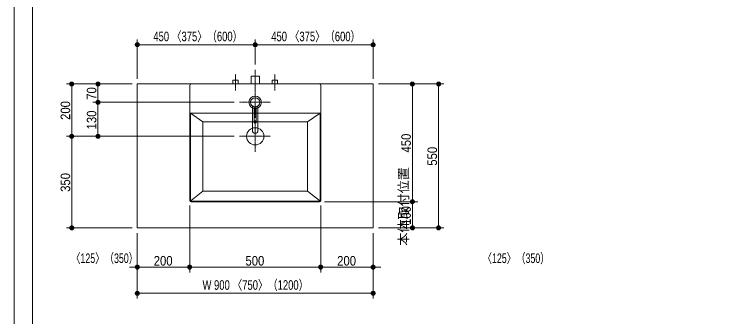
# Model space of a CAD drawing. Units: millimetres, scale not verified. Extents: x -6062 to 6062, y -3045 to 3045.
# Drawn here: x -5788 to -3094, y -760 to 397 of the extents above; entities that cross this region are included whole.
import ezdxf
from ezdxf.enums import TextEntityAlignment as Align

# ---------------------------------------------------------------- set-up
doc = ezdxf.new("R2010")
doc.units = ezdxf.units.MM
doc.header["$LTSCALE"] = 20
doc.linetypes.add('CHAIN1', pattern=[8, 5, -1, 1, -1])
for name, color, linetype, lineweight in [('0-0_1図面枠', 7, 'Continuous', 9), ('0-1_2寸法-2', 7, 'Continuous', 9), ('0-2_0', 7, 'Continuous', 9), ('0-3_2寸法-1', 7, 'Continuous', 9), ('0-6_5ボウル・キャビネット', 7, 'Continuous', 9), ('0-7_4給排水', 7, 'Continuous', 9)]:
    doc.layers.add(name, color=color, linetype=linetype, lineweight=lineweight)
doc.styles.add('ＭＳ Ｐゴシック', font='')
doc.styles.get('ＭＳ Ｐゴシック').set_extended_font_data('MS PGothic')

# ---------------------------------------------------------------- blocks, each defined once
blk = doc.blocks.new('グループ-2')
at = {"layer": '0-0_1図面枠'}
blk.add_lwpolyline([(-80000, 55400), (80000, 55400), (80000, -55400), (-80000, -55400)], close=True, dxfattribs=at)
blk = doc.blocks.new('図面枠')
at = {"layer": '0-0_1図面枠'}
blk.add_blockref('グループ-2', (0, 0), dxfattribs=at)
blk = doc.blocks.new('_Dot')
at = {"layer": '0-2_0'}
for p, q in [((-10, 0), (-20, 0)), ((9.78, 2), (-9.78, 2)), ((7.99, 6), (-7.99, 6)), ((9.16, -3.98), (-9.16, -3.98)), ((6, -7.98), (-6, -7.98))]:
    blk.add_line(p, q, dxfattribs=at)
for points in [[(10, 0), (9.92, 1.25), (9.69, 2.49), (9.3, 3.68), (8.76, 4.82), (8.09, 5.88), (7.29, 6.85), (6.37, 7.71), (5.36, 8.44), (4.26, 9.05), (3.09, 9.51), (1.87, 9.82), (0.63, 9.98), (-0.63, 9.98), (-1.87, 9.82), (-3.09, 9.51), (-4.26, 9.05), (-5.36, 8.44), (-6.37, 7.71), (-7.29, 6.85), (-8.09, 5.88), (-8.76, 4.82), (-9.3, 3.68), (-9.69, 2.49), (-9.92, 1.25), (-10, 0), (0, 0)], [(-10, 0), (-9.92, -1.25), (-9.69, -2.49), (-9.3, -3.68), (-8.76, -4.82), (-8.09, -5.88), (-7.29, -6.85), (-6.37, -7.71), (-5.36, -8.44), (-4.26, -9.05), (-3.09, -9.51), (-1.87, -9.82), (-0.63, -9.98), (0.63, -9.98), (1.87, -9.82), (3.09, -9.51), (4.26, -9.05), (5.36, -8.44), (6.37, -7.71), (7.29, -6.85), (8.09, -5.88), (8.76, -4.82), (9.3, -3.68), (9.69, -2.49), (9.92, -1.25), (10, 0), (0, 0)]]:
    blk.add_lwpolyline(points, close=True, dxfattribs=at)
blk = doc.blocks.new('グループ-7')
at = {"layer": '0-7_4給排水', "linetype": 'CHAIN1'}
blk.add_line((-61600, 2100), (-61600, 3700), dxfattribs=at)
at = {"layer": '0-7_4給排水'}
blk.add_lwpolyline([(-61920, 2600), (-61920, 3200), (-61280, 3200), (-61280, 2600)], dxfattribs=at)
blk = doc.blocks.new('グループ-13')
at = {"layer": '0-6_5ボウル・キャビネット'}
for p, q in [((-66600, -6300), (-66600, 2500)), ((-66500, 2600), (-56700, 2600)), ((-56600, 2500), (-56600, -6300)), ((-65600, -300), (-66550, 376)), ((-66550, -6300), (-66550, 376)), ((-57600, -300), (-56650, 365)), ((-65600, -5600), (-66500, -6300)), ((-57600, -5600), (-56700, -6300)), ((-56700, -6350), (-66500, -6350)), ((-56700, -6400), (-66500, -6400))]:
    blk.add_line(p, q, dxfattribs=at)
at = {"layer": '0-6_5ボウル・キャビネット', "linetype": 'CHAIN1'}
for p, q in [((-61600, -200), (-61600, -2600)), ((-62800, -1400), (-60400, -1400))]:
    blk.add_line(p, q, dxfattribs=at)
at = {"layer": '0-6_5ボウル・キャビネット'}
blk.add_lwpolyline([(-66550, 376), (-56650, 376), (-56650, -6300)], dxfattribs=at)
blk.add_lwpolyline([(-65600, -300), (-57600, -300), (-57600, -5600), (-65600, -5600)], close=True, dxfattribs=at)
blk.add_circle((-61600, -1400), 660, dxfattribs=at)
for centre, radius, start, end in [((-66500, 2500), 100, 90, 180), ((-56700, 2500), 100, 0, 90), ((-66500, -6300), 100, 180, 270), ((-66500, -6300), 50, 180, 270), ((-56700, -6300), 100, 270, 0), ((-56700, -6300), 50, 270, 0)]:
    blk.add_arc(centre, radius, start, end, dxfattribs=at)
blk = doc.blocks.new('グループ-19')
at = {"layer": '0-7_4給排水', "linetype": 'CHAIN1'}
for p, q in [((-61600, 2400), (-61600, 0)), ((-62800, 1200), (-60400, 1200))]:
    blk.add_line(p, q, dxfattribs=at)
at = {"layer": '0-7_4給排水'}
for points in [[(-61800, 912.8), (-61800, -1017.1), (-61799.2, -1030.8), (-61796.7, -1045), (-61792.3, -1059.2), (-61786, -1073.5), (-61777.7, -1087.4), (-61767.4, -1100.9), (-61755.3, -1113.6), (-61741.4, -1125.4), (-61726.1, -1136), (-61709.4, -1145.3), (-61691.9, -1153.2), (-61673.6, -1159.5), (-61655, -1164.4), (-61636.4, -1167.7), (-61618, -1169.7), (-61600, -1170.3), (-61582, -1169.7), (-61563.6, -1167.7), (-61545, -1164.4), (-61526.4, -1159.5), (-61508.1, -1153.2), (-61490.6, -1145.3), (-61473.9, -1136), (-61458.6, -1125.4), (-61444.7, -1113.6), (-61432.6, -1100.9), (-61422.3, -1087.4), (-61414, -1073.5), (-61407.7, -1059.2), (-61403.3, -1045), (-61400.8, -1030.8), (-61400, -1017.1), (-61400, 912.8)], [(-61680, 859.3), (-61680, -360), (-61520, -360), (-61520, 859.3)]]:
    blk.add_lwpolyline(points, dxfattribs=at)
for radius in [480, 350]:
    blk.add_circle((-61600, 1200), radius, dxfattribs=at)
blk = doc.blocks.new('止水栓_平面_W75')
at = {"layer": '0-7_4給排水', "linetype": 'CHAIN1'}
for p, q in [((-1500, -500), (-1500, 780)), ((1500, -500), (1500, 780))]:
    blk.add_line(p, q, dxfattribs=at)
at = {"layer": '0-7_4給排水'}
for points in [[(-1710, 0), (-1710, 280), (-1290, 280), (-1290, 0)], [(1290, 0), (1290, 280), (1710, 280), (1710, 0)]]:
    blk.add_lwpolyline(points, dxfattribs=at)

msp = doc.modelspace()

# ---------------------------------------------------------------- linework, layer by layer
at = {"layer": '0-0_1図面枠'}
msp.add_line((-5717.5, 1750), (-5717.5, -2420), dxfattribs=at)
at = {"layer": '0-1_2寸法-2'}
for p, q in [((-4397.5, -320), (-4247.5, -320)), ((-4267.5, -404.99), (-4267.5, -335.01)), ((-4397.5, -420), (-4247.5, -420)), ((-5317.5, -440), (-5317.5, -590)), ((-5117.5, -440), (-5117.5, -590)), ((-4617.5, -440), (-4617.5, -590)), ((-4417.5, -440), (-4417.5, -590)), ((-5332.51, -570), (-5347.51, -570)), ((-5117.5, -570), (-5317.5, -570)), ((-5102.49, -570), (-5087.49, -570)), ((-4632.51, -570), (-4647.51, -570)), ((-4617.5, -570), (-4417.5, -570)), ((-4402.49, -570), (-4387.49, -570))]:
    msp.add_line(p, q, dxfattribs=at)
at = {"layer": '0-3_2寸法-1'}
for p, q in [((-5317.5, 150), (-5317.5, 300)), ((-4867.5, 205), (-4867.5, 300)), ((-4867.5, 205), (-4867.5, 300)), ((-4417.5, 150), (-4417.5, 300)), ((-4882.51, 280), (-5302.49, 280)), ((-4852.49, 280), (-4432.51, 280)), ((-5487.5, 130), (-5587.5, 130)), ((-5567.5, -54.99), (-5567.5, 114.99)), ((-5337.5, 130), (-5487.5, 130)), ((-5467.5, 75.01), (-5467.5, 114.99)), ((-4397.5, 130), (-4247.5, 130)), ((-4267.5, -304.99), (-4267.5, 114.99)), ((-4247.5, 130), (-4147.5, 130)), ((-4167.5, -404.99), (-4167.5, 114.99)), ((-4947.5, 60), (-5487.5, 60)), ((-4947.5, 60), (-5487.5, 60)), ((-5467.5, 44.99), (-5467.5, -54.99)), ((-5487.5, -70), (-5587.5, -70)), ((-5487.5, -70), (-5587.5, -70)), ((-4947.5, -70), (-5487.5, -70)), ((-5567.5, -85.01), (-5567.5, -404.99)), ((-4602.5, -320), (-4247.5, -320)), ((-5117.5, -335), (-5117.5, -590)), ((-4617.5, -335), (-4617.5, -590)), ((-5337.5, -420), (-5587.5, -420)), ((-4247.5, -420), (-4147.5, -420)), ((-5317.5, -440), (-5317.5, -590)), ((-5117.5, -440), (-5117.5, -590)), ((-4617.5, -440), (-4617.5, -590)), ((-4417.5, -440), (-4417.5, -590)), ((-5317.5, -590), (-5317.5, -690)), ((-5302.49, -570), (-5132.51, -570)), ((-4632.51, -570), (-5102.49, -570)), ((-4602.49, -570), (-4432.51, -570)), ((-4417.5, -590), (-4417.5, -690)), ((-4432.51, -670), (-5302.49, -670))]:
    msp.add_line(p, q, dxfattribs=at)
at = {"layer": '0-6_5ボウル・キャビネット'}
msp.add_lwpolyline([(-5317.5, 130), (-4417.5, 130), (-4417.5, -420), (-5317.5, -420)], close=True, dxfattribs=at)

# ---------------------------------------------------------------- block references
at = {"layer": '0-0_1図面枠', "xscale": 0.05, "yscale": 0.05}
msp.add_blockref('図面枠', (-1787.5, 0), dxfattribs=at)
at = {"layer": '0-1_2寸法-2', "xscale": 0.7503418, "yscale": 0.7503418}
for p, rotation in [((-4267.5, -320), 90), ((-4267.5, -420), 270), ((-5117.5, -570), 180), ((-4417.5, -570), 180)]:
    msp.add_blockref('_Dot', p, dxfattribs=dict(at, rotation=rotation))
for p in [(-5317.5, -570), (-4617.5, -570)]:
    msp.add_blockref('_Dot', p, dxfattribs=at)
at = {"layer": '0-3_2寸法-1', "xscale": 0.7503418, "yscale": 0.7503418}
for p, rotation in [((-5317.5, 280), 180), ((-4867.5, 280), 180), ((-5567.5, 130), 90), ((-5467.5, 130), 90), ((-4267.5, 130), 90), ((-4167.5, 130), 90), ((-5467.5, 60), 270), ((-5467.5, 60), 90), ((-5567.5, -70), 270), ((-5567.5, -70), 90), ((-5467.5, -70), 270), ((-4267.5, -320), 270), ((-5567.5, -420), 270), ((-4167.5, -420), 270), ((-5317.5, -570), 180), ((-5117.5, -570), 180), ((-4617.5, -570), 180), ((-5317.5, -670), 180)]:
    msp.add_blockref('_Dot', p, dxfattribs=dict(at, rotation=rotation))
for p in [(-4867.5, 280), (-4417.5, 280), (-5117.5, -570), (-4617.5, -570), (-4417.5, -570), (-4417.5, -670)]:
    msp.add_blockref('_Dot', p, dxfattribs=at)
at = {"layer": '0-6_5ボウル・キャビネット', "xscale": 0.05, "yscale": 0.05}
msp.add_blockref('グループ-13', (-1787.5, 0), dxfattribs=at)
at = {"layer": '0-7_4給排水', "xscale": 0.05, "yscale": 0.05}
for name, p in [('止水栓_平面_W75', (-4867.5, 130)), ('グループ-7', (-1787.5, 0)), ('グループ-19', (-1787.5, 0))]:
    msp.add_blockref(name, p, dxfattribs=at)

# ---------------------------------------------------------------- texts
at = {"layer": '0-1_2寸法-2', "style": 'ＭＳ Ｐゴシック'}
msp.add_text('本体取付位置', height=36.66, rotation=90, dxfattribs=at).set_placement((-4272.19, -488.14), align=Align.BOTTOM_LEFT)
at = {"layer": '0-1_2寸法-2', "style": 'ＭＳ Ｐゴシック', "width": 0.9}
msp.add_text('100', height=36.66, rotation=90, dxfattribs=at).set_placement((-4262.54, -408.61), align=Align.BOTTOM_LEFT)
at = {"layer": '0-1_2寸法-2', "style": 'ＭＳ Ｐゴシック', "width": 0.7}
for p in [(-5570.2, -565.31), (-3999.77, -565.31)]:
    msp.add_text('〈125〉（350）', height=36.69, dxfattribs=at).set_placement(p, align=Align.BOTTOM_LEFT)
at = {"layer": '0-3_2寸法-1', "style": 'ＭＳ Ｐゴシック'}
for s, height, width, p in [('450 〈375〉（600）', 36.66, 0.75, (-5256.19, 282.35)), ('450 〈375〉（600）', 36.66, 0.75, (-4806.19, 282.35)), ('200', 36.66, 0.9, (-5254.78, -574.96)), ('500', 36.66, 0.9, (-4904.78, -574.96)), ('200', 36.66, 0.9, (-4554.78, -574.96)), ('W 900 〈750〉（1200）', 36.69, 0.75, (-5068.55, -667.65))]:
    msp.add_text(s, height=height, dxfattribs=dict(at, width=width)).set_placement(p, align=Align.BOTTOM_LEFT)
at = {"layer": '0-3_2寸法-1', "style": 'ＭＳ Ｐゴシック', "width": 0.9}
for s, p in [('70', (-5462.54, 69.63)), ('200', (-5562.54, -7.28)), ('130', (-5462.54, -43.61)), ('450', (-4262.54, -131.89)), ('550', (-4162.54, -182.28)), ('350', (-5562.54, -282.28))]:
    msp.add_text(s, height=36.66, rotation=90, dxfattribs=at).set_placement(p, align=Align.BOTTOM_LEFT)

doc.saveas('drawing.dxf')
